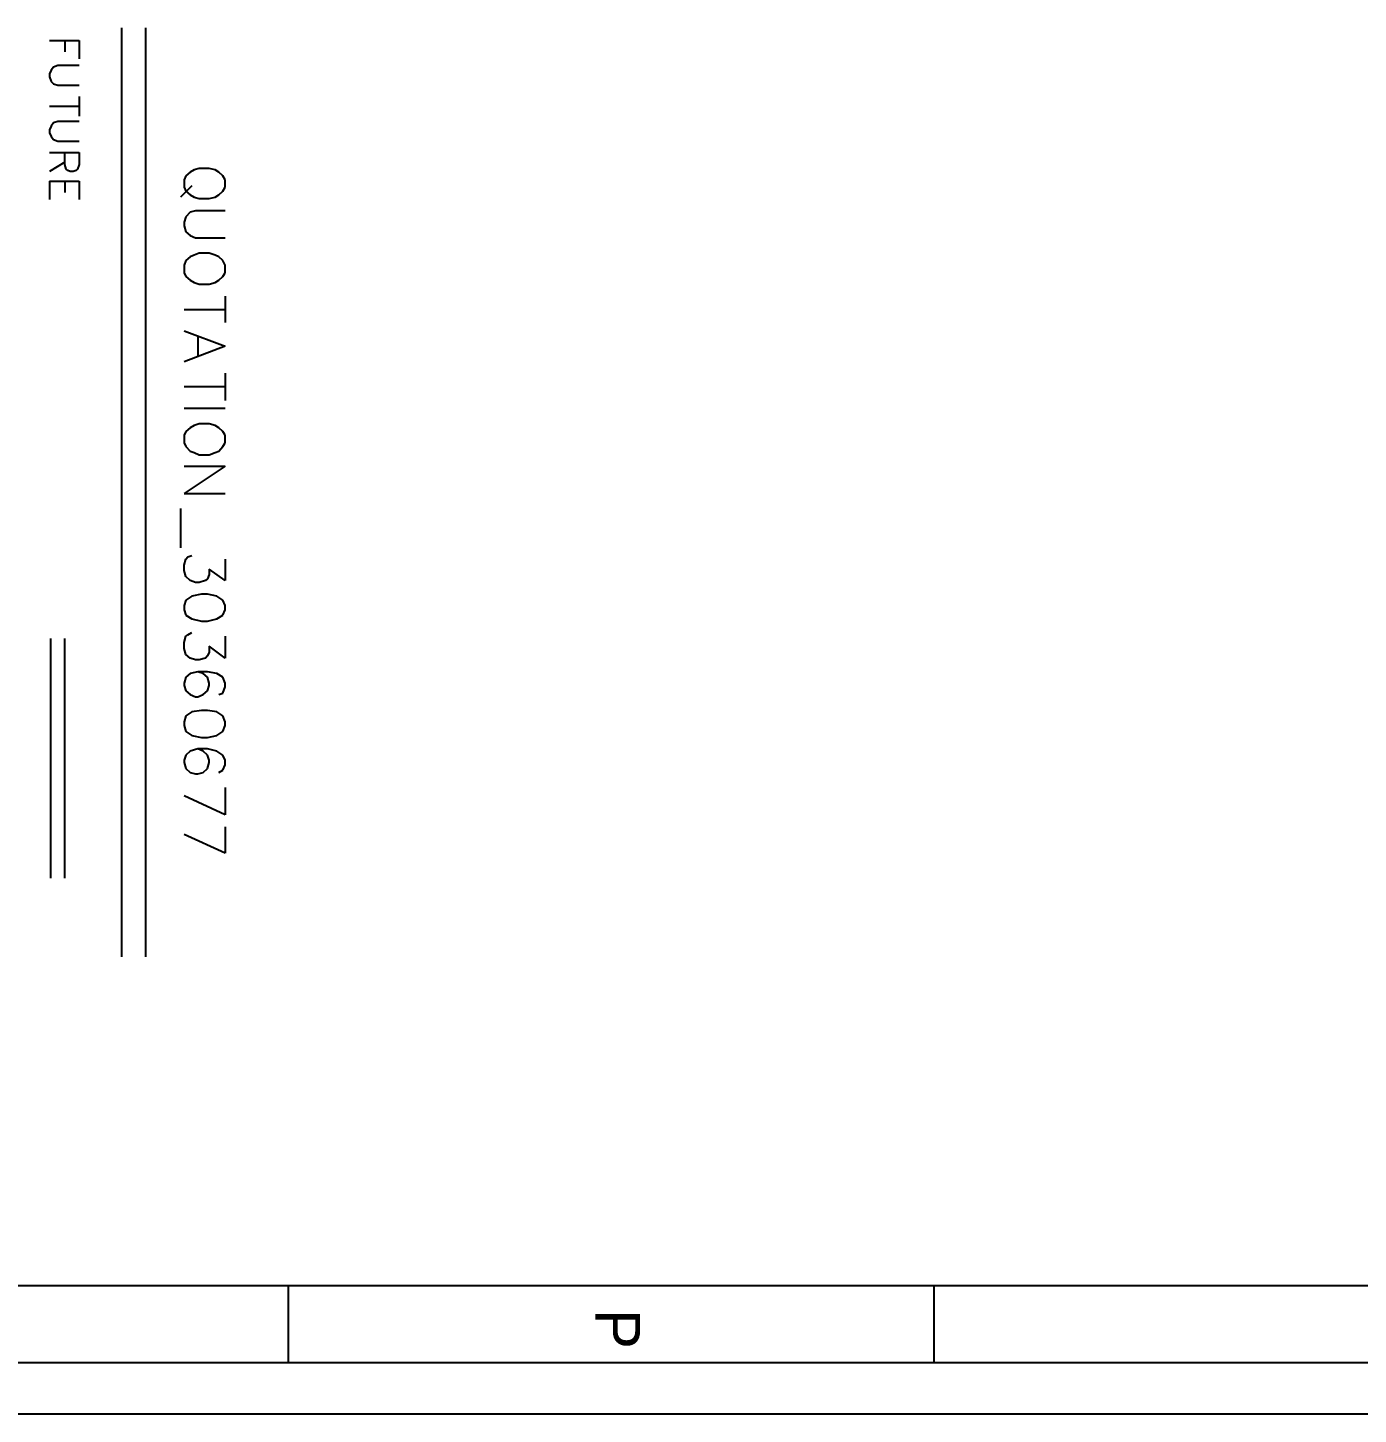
# Model space of a CAD drawing. Header units: millimetres. Extents: x 0 to 33.1, y 1.5 to 45.3.
# Drawn here: x 2.881 to 5.814, y 1.498 to 4.554 of the extents above; entities that cross this region are included whole.
import ezdxf

# ---------------------------------------------------------------- set-up
doc = ezdxf.new("R2010")
doc.units = ezdxf.units.MM
doc.header["$MEASUREMENT"] = 0
doc.layers.get('0').update_dxf_attribs({"linetype": 'CONTINUOUS'})

msp = doc.modelspace()

# ---------------------------------------------------------------- linework, layer by layer
at = {"color": 0, "linetype": 'Continuous'}
for p, q in [((3.08778, 4.55447), (3.08778, 2.50612)), ((3.08778, 4.55447), (3.08778, 2.50612)), ((3.14111, 4.55447), (3.14111, 2.50612)), ((2.92947, 4.5261), (2.99447, 4.5261)), ((2.96278, 4.5261), (2.96278, 4.50108)), ((2.99447, 4.5261), (2.99447, 4.48611)), ((2.93778, 4.46778), (2.93278, 4.4611)), ((2.94775, 4.47114), (2.93778, 4.46778)), ((2.99447, 4.47114), (2.94775, 4.47114)), ((2.93278, 4.4611), (2.92947, 4.45281)), ((2.92947, 4.45281), (2.92947, 4.44613)), ((2.92947, 4.44613), (2.93278, 4.43608)), ((2.93278, 4.43608), (2.93778, 4.4311)), ((2.93778, 4.4311), (2.94775, 4.42779)), ((2.94775, 4.42779), (2.99447, 4.42779)), ((2.99447, 4.40278), (2.99447, 4.35943)), ((2.99447, 4.38113), (2.92947, 4.38113)), ((2.93778, 4.34446), (2.93278, 4.33778)), ((2.94775, 4.34776), (2.93778, 4.34446)), ((2.99447, 4.34776), (2.94775, 4.34776)), ((2.93278, 4.33778), (2.92947, 4.32943)), ((2.92947, 4.32943), (2.92947, 4.32275)), ((2.92947, 4.32275), (2.93278, 4.31446)), ((2.93278, 4.31446), (2.93778, 4.30778)), ((2.92947, 4.27946), (2.99447, 4.27946)), ((2.93778, 4.30778), (2.94775, 4.30447)), ((2.94775, 4.30447), (2.99447, 4.30447)), ((2.96278, 4.25276), (2.96278, 4.27946)), ((2.99447, 4.27946), (2.99447, 4.25276)), ((2.96278, 4.25776), (2.92947, 4.23779)), ((2.9661, 4.24278), (2.96278, 4.25276)), ((2.99447, 4.25276), (2.9911, 4.24278)), ((2.96946, 4.23942), (2.9661, 4.24278)), ((2.97444, 4.23779), (2.96946, 4.23942)), ((2.98113, 4.23779), (2.97444, 4.23779)), ((2.98779, 4.23942), (2.98113, 4.23779)), ((2.9911, 4.24278), (2.98779, 4.23942)), ((3.22944, 4.22775), (3.22613, 4.21946)), ((3.22613, 4.21946), (3.22613, 4.20281)), ((3.23942, 4.23611), (3.22944, 4.22775)), ((3.24778, 4.2411), (3.23942, 4.23611)), ((3.25944, 4.24447), (3.24778, 4.2411)), ((3.28108, 4.24447), (3.25944, 4.24447)), ((3.29443, 4.2411), (3.28108, 4.24447)), ((3.30279, 4.23611), (3.29443, 4.2411)), ((3.31108, 4.22775), (3.30279, 4.23611)), ((3.31614, 4.21946), (3.31108, 4.22775)), ((3.31614, 4.20281), (3.31614, 4.21946)), ((2.92947, 4.2161), (2.99447, 4.2161)), ((2.92947, 4.2161), (2.92947, 4.17611)), ((2.96278, 4.2161), (2.96278, 4.19114)), ((2.99447, 4.2161), (2.99447, 4.17611)), ((3.24278, 4.20611), (3.21778, 4.1811)), ((3.22613, 4.20281), (3.22944, 4.19444)), ((3.22944, 4.19444), (3.23942, 4.18608)), ((3.30279, 4.18608), (3.31108, 4.19444)), ((3.31108, 4.19444), (3.31614, 4.20281)), ((3.23942, 4.18608), (3.24778, 4.1811)), ((3.24778, 4.1811), (3.25944, 4.17779)), ((3.25944, 4.17779), (3.28108, 4.17779)), ((3.28108, 4.17779), (3.29443, 4.1811)), ((3.29443, 4.1811), (3.30279, 4.18608)), ((3.22944, 4.13781), (3.22613, 4.12608)), ((3.23942, 4.14779), (3.22944, 4.13781)), ((3.25108, 4.1511), (3.23942, 4.14779)), ((3.31614, 4.1511), (3.25108, 4.1511)), ((3.22613, 4.12608), (3.22613, 4.11778)), ((3.22613, 4.11778), (3.22944, 4.10444)), ((3.22944, 4.10444), (3.23942, 4.09614)), ((3.23942, 4.09614), (3.25108, 4.0911)), ((3.25108, 4.0911), (3.31614, 4.0911)), ((3.22944, 4.04113), (3.22613, 4.03108)), ((3.23942, 4.04943), (3.22944, 4.04113)), ((3.24778, 4.05279), (3.23942, 4.04943)), ((3.25944, 4.05778), (3.24778, 4.05279)), ((3.28108, 4.05778), (3.25944, 4.05778)), ((3.29443, 4.05279), (3.28108, 4.05778)), ((3.30279, 4.04943), (3.29443, 4.05279)), ((3.31108, 4.04113), (3.30279, 4.04943)), ((3.31614, 4.03108), (3.31108, 4.04113)), ((3.22613, 4.03108), (3.22613, 4.01443)), ((3.22613, 4.01443), (3.22944, 4.00613)), ((3.22944, 4.00613), (3.23942, 3.99778)), ((3.30279, 3.99778), (3.31108, 4.00613)), ((3.31108, 4.00613), (3.31614, 4.01443)), ((3.31614, 4.01443), (3.31614, 4.03108)), ((3.23942, 3.99778), (3.24778, 3.99278)), ((3.24778, 3.99278), (3.25944, 3.98942)), ((3.25944, 3.98942), (3.28108, 3.98942)), ((3.28108, 3.98942), (3.29443, 3.99278)), ((3.29443, 3.99278), (3.30279, 3.99778)), ((3.31614, 3.96278), (3.31614, 3.90446)), ((3.31614, 3.93278), (3.22613, 3.93278)), ((3.22613, 3.88612), (3.31614, 3.85275)), ((3.31614, 3.85275), (3.22613, 3.81776)), ((3.25612, 3.87446), (3.25612, 3.83111)), ((3.31614, 3.79275), (3.31614, 3.73281)), ((3.31614, 3.76281), (3.22613, 3.76281)), ((3.22613, 3.7161), (3.31614, 3.7161)), ((3.23942, 3.67279), (3.22944, 3.66444)), ((3.24778, 3.67779), (3.23942, 3.67279)), ((3.25944, 3.6811), (3.24778, 3.67779)), ((3.28108, 3.6811), (3.25944, 3.6811)), ((3.29443, 3.67779), (3.28108, 3.6811)), ((3.30279, 3.67279), (3.29443, 3.67779)), ((3.31108, 3.66444), (3.30279, 3.67279)), ((3.22944, 3.66444), (3.22613, 3.65608)), ((3.22613, 3.65608), (3.22613, 3.63943)), ((3.22613, 3.63943), (3.22944, 3.63113)), ((3.31614, 3.65608), (3.31108, 3.66444)), ((3.31108, 3.63113), (3.31614, 3.63943)), ((3.31614, 3.63943), (3.31614, 3.65608)), ((3.22944, 3.63113), (3.23942, 3.6211)), ((3.23942, 3.6211), (3.24778, 3.61778)), ((3.24778, 3.61778), (3.25944, 3.61279)), ((3.25944, 3.61279), (3.28108, 3.61279)), ((3.28108, 3.61279), (3.29443, 3.61778)), ((3.29443, 3.61778), (3.30279, 3.6211)), ((3.30279, 3.6211), (3.31108, 3.63113)), ((3.22613, 3.58778), (3.31614, 3.58778)), ((3.31614, 3.58778), (3.22613, 3.52778)), ((3.22613, 3.52778), (3.31614, 3.52778)), ((3.21778, 3.49447), (3.21778, 3.40776)), ((3.22613, 3.36947), (3.22944, 3.38276)), ((3.22613, 3.35781), (3.22613, 3.36947)), ((3.22944, 3.38276), (3.23443, 3.38781)), ((3.23443, 3.38781), (3.24278, 3.39111)), ((3.31614, 3.38276), (3.31614, 3.3361)), ((3.22944, 3.34446), (3.22613, 3.35781)), ((3.23942, 3.3361), (3.22944, 3.34446)), ((3.25108, 3.33111), (3.23942, 3.3361)), ((3.27279, 3.3361), (3.25944, 3.33111)), ((3.27778, 3.33946), (3.27279, 3.3361)), ((3.28108, 3.34944), (3.27778, 3.33946)), ((3.31614, 3.3361), (3.28108, 3.36111)), ((3.28108, 3.36111), (3.28108, 3.34944)), ((3.26443, 3.3061), (3.24278, 3.30111)), ((3.25944, 3.33111), (3.25108, 3.33111)), ((3.27778, 3.3061), (3.26443, 3.3061)), ((3.29779, 3.30111), (3.27778, 3.3061)), ((3.22944, 3.29275), (3.22613, 3.28108)), ((3.22613, 3.28108), (3.22613, 3.27111)), ((3.22613, 3.27111), (3.22944, 3.25944)), ((3.24278, 3.30111), (3.22944, 3.29275)), ((3.31108, 3.29275), (3.29779, 3.30111)), ((3.31614, 3.28108), (3.31108, 3.29275)), ((3.31108, 3.25944), (3.31614, 3.27111)), ((3.31614, 3.27111), (3.31614, 3.28108)), ((3.22944, 3.25944), (3.24278, 3.25108)), ((3.24278, 3.25108), (3.26443, 3.2461)), ((3.26443, 3.2461), (3.27778, 3.2461)), ((3.27778, 3.2461), (3.29779, 3.25108)), ((3.29779, 3.25108), (3.31108, 3.25944)), ((3.22613, 3.19943), (3.22944, 3.21278)), ((3.22944, 3.21278), (3.23443, 3.2161)), ((3.23443, 3.2161), (3.24278, 3.22114)), ((3.31614, 3.21278), (3.31614, 3.16444)), ((3.22613, 3.18608), (3.22613, 3.19943)), ((3.22944, 3.17279), (3.22613, 3.18608)), ((3.31614, 3.16444), (3.28108, 3.19114)), ((3.28108, 3.19114), (3.28108, 3.17779)), ((3.23942, 3.16444), (3.22944, 3.17279)), ((3.25108, 3.16114), (3.23942, 3.16444)), ((3.25944, 3.16114), (3.25108, 3.16114)), ((3.27279, 3.16444), (3.25944, 3.16114)), ((3.27778, 3.16943), (3.27279, 3.16444)), ((3.28108, 3.17779), (3.27778, 3.16943)), ((3.22944, 3.12278), (3.22613, 3.10943)), ((3.23942, 3.13112), (3.22944, 3.12278)), ((3.25612, 3.13444), (3.23942, 3.13112)), ((3.27778, 3.13444), (3.25612, 3.13444)), ((3.26779, 3.13112), (3.25612, 3.13444)), ((3.27778, 3.12278), (3.26779, 3.13112)), ((3.29779, 3.13112), (3.27778, 3.13444)), ((3.28108, 3.10943), (3.27778, 3.12278)), ((3.31108, 3.12278), (3.29779, 3.13112)), ((3.31614, 3.10943), (3.31108, 3.12278)), ((3.22613, 3.10943), (3.22613, 3.10444)), ((3.22613, 3.10444), (3.22944, 3.09278)), ((3.22944, 3.09278), (3.23942, 3.08442)), ((3.26779, 3.08442), (3.27778, 3.09278)), ((3.27778, 3.09278), (3.28108, 3.10444)), ((3.28108, 3.10444), (3.28108, 3.10943)), ((3.30279, 3.08442), (3.31108, 3.08778)), ((3.31108, 3.08778), (3.31614, 3.10113)), ((3.31614, 3.10113), (3.31614, 3.10943)), ((3.23942, 3.08442), (3.25108, 3.07943)), ((3.25108, 3.07943), (3.25612, 3.07943)), ((3.25612, 3.07943), (3.26779, 3.08442)), ((3.22944, 3.03776), (3.22613, 3.02447)), ((3.24278, 3.04611), (3.22944, 3.03776)), ((3.26443, 3.04943), (3.24278, 3.04611)), ((3.27778, 3.04943), (3.26443, 3.04943)), ((3.29779, 3.04611), (3.27778, 3.04943)), ((3.31108, 3.03776), (3.29779, 3.04611)), ((3.31614, 3.02447), (3.31108, 3.03776)), ((3.22613, 3.02447), (3.22613, 3.01611)), ((3.22613, 3.01611), (3.22944, 3.00276)), ((3.22944, 3.00276), (3.24278, 2.99447)), ((3.29779, 2.99447), (3.31108, 3.00276)), ((3.31108, 3.00276), (3.31614, 3.01611)), ((3.31614, 3.01611), (3.31614, 3.02447)), ((3.24278, 2.99447), (3.26443, 2.98942)), ((3.26443, 2.98942), (3.27778, 2.98942)), ((3.27778, 2.98942), (3.29779, 2.99447)), ((3.22944, 2.95111), (3.22613, 2.93946)), ((3.22613, 2.93946), (3.22613, 2.93446)), ((3.22613, 2.93446), (3.22944, 2.92111)), ((3.23942, 2.95942), (3.22944, 2.95111)), ((3.25612, 2.96446), (3.23942, 2.95942)), ((3.27778, 2.96446), (3.25612, 2.96446)), ((3.26779, 2.95942), (3.25612, 2.96446)), ((3.27778, 2.95111), (3.26779, 2.95942)), ((3.29779, 2.95942), (3.27778, 2.96446)), ((3.28108, 2.93946), (3.27778, 2.95111)), ((3.27778, 2.92111), (3.28108, 2.93446)), ((3.28108, 2.93446), (3.28108, 2.93946)), ((3.31108, 2.95111), (3.29779, 2.95942)), ((3.31614, 2.93946), (3.31108, 2.95111)), ((3.31614, 2.92947), (3.31614, 2.93946)), ((3.22944, 2.92111), (3.23942, 2.91276)), ((3.23942, 2.91276), (3.25108, 2.90944)), ((3.25108, 2.90944), (3.25612, 2.90944)), ((3.25612, 2.90944), (3.26779, 2.91276)), ((3.26779, 2.91276), (3.27778, 2.92111)), ((3.30279, 2.91276), (3.31108, 2.91775)), ((3.31108, 2.91775), (3.31614, 2.92947)), ((3.31614, 2.87944), (3.31614, 2.81944)), ((3.31614, 2.81944), (3.22613, 2.86111)), ((3.31614, 2.79275), (3.31614, 2.73443)), ((3.31614, 2.73443), (3.22613, 2.7761)), ((32.7894, 1.78108), (0.311089, 1.78108)), ((3.45611, 1.61111), (3.45611, 1.78108)), ((4.87944, 1.61111), (4.87944, 1.78108)), ((32.9594, 1.61111), (0.141114, 1.61111)), ((33.0728, 1.49778), (0.027778, 1.49778))]:
    msp.add_line(p, q, dxfattribs=at)
at = {"color": 132, "linetype": 'Continuous'}
for p, q in [((2.9311, 3.20779), (2.9311, 2.67947)), ((2.96278, 2.67947), (2.96278, 3.20779))]:
    msp.add_line(p, q, dxfattribs=at)

# ---------------------------------------------------------------- texts
at = {"color": 0}
msp.add_text('P', height=0.098333, rotation=270, dxfattribs=at).set_placement((4.13278, 1.72944))

doc.saveas('drawing.dxf')
